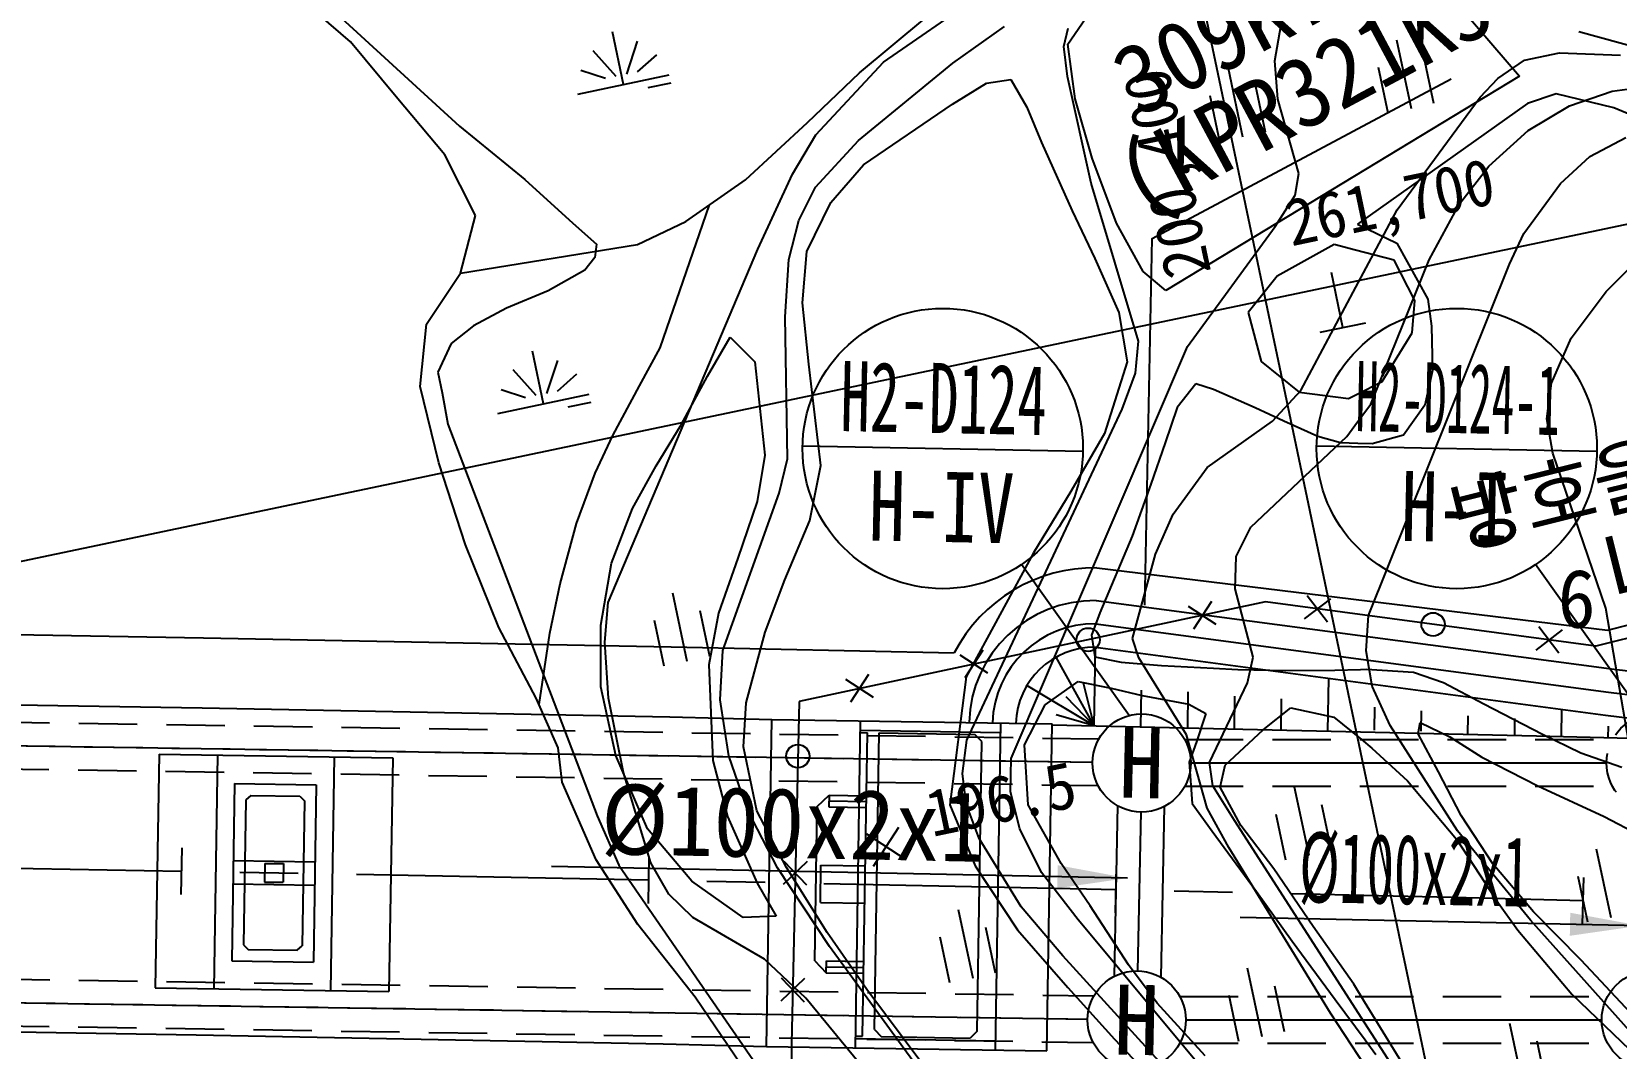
# Model space of a CAD drawing. Header units: millimetres. Extents: x 13158 to 13954, y 1103 to 1807.
# Drawn here: x 13771.2 to 13839, y 1464.9 to 1508.4 of the extents above; entities that cross this region are included whole.
import ezdxf
from ezdxf.enums import TextEntityAlignment as Align
from ezdxf.xclip import XClip

# ---------------------------------------------------------------- set-up
doc = ezdxf.new("R2010")
doc.units = ezdxf.units.MM
doc.header["$LTSCALE"] = 10
doc.header["$MEASUREMENT"] = 0
doc.header["$XCLIPFRAME"] = 2
doc.linetypes.add('CENTER', pattern=[2, 1.25, -0.25, 0.25, -0.25])
doc.linetypes.add('HIDDEN', pattern=[0.375, 0.25, -0.125])
for name, color, linetype in [('TN-TABL-LIN1', 4, 'Continuous'), ('TT-TEXT', 3, 'Continuous'), ('TZ-BASE', 253, 'Continuous'), ('TZ-CABL', 4, 'Continuous')]:
    doc.layers.add(name, color=color, linetype=linetype)
doc.styles.add('HANA', font='GulimChe.ttf')
doc.styles.get("Standard").update_dxf_attribs({"font": 'GulimChe.ttf'})
doc.linetypes.add('XXO_LINE', pattern='A,2.5,["X",Standard,S=1,R=0,X=-1,Y=-0.5],5,["X",Standard,S=1,R=0,X=-1,Y=-0.5],5,-0.5,[133,GulimChe.ttf,S=0.5,R=0,X=-0.5,Y=0],-0.5,2.5', length=16)
doc.linetypes.add('ZIGZAG', pattern='A,0.0001,-0.2,[131,ltypeshp.shx,S=0.2,R=0,X=-0.2,Y=0],-0.4,[131,ltypeshp.shx,S=0.2,R=180,X=0.2,Y=0],-0.2', length=0.8001)
doc.dimstyles.get("Standard").update_dxf_attribs({"dimtxt": 0.18, "dimasz": 0.18, "dimexe": 0.18, "dimexo": 0.0625, "dimgap": 0.09, "dimtad": 0, "dimtih": 1, "dimtoh": 1, "dimdec": 4, "dimzin": 0, "dimdsep": 46, "dimtxsty": 'Standard', "dimcen": 0.09, "dimadec": 0, "dimazin": 0, "dimtfac": 1, "dimtdec": 4, "dimtofl": 0, "dimtmove": 0, "dimatfit": 3, "dimfxl": 0, "dimtolj": 1, "dimtzin": 0, "dimarcsym": 0})

# ---------------------------------------------------------------- blocks, each defined once
blk = doc.blocks.new('JD-SFSG5YJF567')
at = {"layer": 'TZ-BASE'}
for p, q in [((573.292, -196.254), (495.495, 174.371)), ((481.601, 44.18, -61), (491.857, 34.775, -61)), ((81.472, -66.052), (601.202, 43.043)), ((510.001, 37.518, -60), (515.911, 41.596, -60)), ((487.193, 38.39, -255), (484.528, 40.683, -255)), ((508.977, 37.054, -19.854), (511.768, 39.385, -19.854)), ((517.885, 38.278, -55.909), (518.647, 39.39, -55.909)), ((526.751, 37.574, -57), (527.055, 39.37, -57)), ((534.858, 39.663, -55.909), (537.213, 36.912, -55.909)), ((498.871, 36.556, -60.719), (498.399, 38.807, -60.719)), ((512.966, 37.469, -59), (515.174, 39.043, -59)), ((517.714, 38.178, -58), (517.908, 38.969, -58)), ((539.761, 38.829, -57), (542.409, 38.093, -57)), ((489.14, 36.029, -255), (487.193, 38.39, -255)), ((498.559, 36.905, -60.719), (497.572, 38.006, -60.719)), ((499.017, 37.001, -60.719), (499.477, 38.406, -60.719)), ((517.869, 36.895, -58), (517.714, 38.178, -58)), ((518.198, 35.946, -55.909), (517.885, 38.278, -55.909)), ((531.96, 38.473, -56.954), (532.576, 35.537, -56.954)), ((499.475, 37.097, -60.719), (500.296, 37.833, -60.719)), ((507.109, 34.407, -60), (510.001, 37.518, -60)), ((508.926, 34.158, -59), (512.966, 37.469, -59)), ((526.882, 35.927, -57), (526.751, 37.574, -57)), ((533.555, 35.742, -56.954), (533.144, 37.699, -56.954)), ((536.287, 36.808, -56), (537.433, 37.602, -56)), ((537.433, 37.602, -56), (538.937, 37.918, -56)), ((538.937, 37.918, -56), (541.543, 37.819, -56)), ((496.914, 36.146, -60.719), (500.828, 36.967, -60.719)), ((498.101, 36.809, -60.719), (497.053, 37.152, -60.719)), ((506.749, 34.929, -19.854), (508.977, 37.054, -19.854)), ((514.414, 36.611, -58.208), (515.456, 36.777, -58.208)), ((515.456, 36.777, -58.208), (516.135, 35.589, -58.208)), ((518.887, 32.337, -58), (517.869, 36.895, -58)), ((524.755, 37.253, -56.954), (525.371, 34.317, -56.954)), ((537.213, 36.912, -55.909), (530.161, 32.64, -55.909)), ((531.598, 35.331, -56.954), (531.187, 37.288, -56.954)), ((535.542, 36.017, -56), (536.287, 36.808, -56)), ((491.224, 33.552, -255), (489.14, 36.029, -255)), ((500.892, 36.616, -60.719), (499.913, 36.411, -60.719)), ((512.959, 35.723, -58.208), (514.414, 36.611, -58.208)), ((518.935, 33.411, -55.909), (518.198, 35.946, -55.909)), ((524.393, 34.111, -56.954), (523.982, 36.069, -56.954)), ((526.35, 34.522, -56.954), (525.939, 36.479, -56.954)), ((531.982, 31.194, -56), (535.542, 36.017, -56)), ((538.787, 36.154, -50.976), (537.559, 35.751, -50.976)), ((541.255, 35.555, -50.976), (538.787, 36.154, -50.976)), ((539.357, 35.639, -55), (541.184, 36.27, -55)), ((541.184, 36.27, -55), (543.04, 36.517, -55)), ((509.139, 33.119, -58.208), (512.959, 35.723, -58.208)), ((516.135, 35.589, -58.208), (516.766, 34.071, -58.208)), ((527.777, 32.75, -57), (526.882, 35.927, -57)), ((537.559, 35.751, -50.976), (530.28, 30.578, -50.976)), ((537.596, 34.584, -55), (539.357, 35.639, -55)), ((543.466, 34.641, -50.976), (541.255, 35.555, -50.976)), ((491.857, 34.775, -61), (494.643, 32.498, -61)), ((504.096, 32.482, -19.854), (506.749, 34.929, -19.854)), ((506.102, 32.726, -60), (507.109, 34.407, -60)), ((507.093, 32.167, -59), (508.926, 34.158, -59)), ((516.766, 34.071, -58.208), (518.08, 31.153, -58.208)), ((535.912, 33.064, -55), (537.596, 34.584, -55)), ((540.23, 33.473, -54), (541.773, 34.295, -54)), ((492.542, 30.95, -255), (491.224, 33.552, -255)), ((519.966, 30.621, -55.909), (518.935, 33.411, -55.909)), ((538.976, 32.32, -54), (540.23, 33.473, -54)), ((504.617, 29.515, -60), (506.102, 32.726, -60)), ((507.749, 31.513, -58.208), (509.139, 33.119, -58.208)), ((530.161, 32.64, -55.909), (522.08, 27.744, -55.909)), ((527.617, 31.824, -57), (527.777, 32.75, -57)), ((534.648, 31.448, -55), (535.912, 33.064, -55)), ((494.643, 32.498, -61), (496.699, 30.621, -61)), ((501.539, 30.699, -19.854), (504.096, 32.482, -19.854)), ((506.383, 30.74, -59), (507.093, 32.167, -59)), ((520.907, 25.578, -58), (518.887, 32.337, -58)), ((537.406, 30.186, -54), (538.976, 32.32, -54)), ((500.448, 25.293, -60.717), (502.556, 31.408, -60.717)), ((506.719, 29.416, -58.208), (507.749, 31.513, -58.208)), ((526.769, 30.475, -57), (527.617, 31.824, -57)), ((533.356, 29.05, -55), (534.648, 31.448, -55)), ((491.901, 28.485, -255), (492.542, 30.95, -255)), ((496.699, 30.621, -61), (497.718, 29.727, -61)), ((499.466, 29.714, -19.854), (501.539, 30.699, -19.854)), ((505.946, 29.064, -59), (506.383, 30.74, -59)), ((518.08, 31.153, -58.208), (519.045, 29.103, -58.208)), ((521.119, 28.556, -55.909), (519.966, 30.621, -55.909)), ((530.219, 27.882, -56), (531.982, 31.194, -56)), ((530.28, 30.578, -50.976), (531.976, 29.768, -50.976)), ((523.006, 25.342, -57), (526.769, 30.475, -57)), ((536.795, 28.868, -54), (537.406, 30.186, -54)), ((491.901, 28.485, -19.854), (499.466, 29.714, -19.854)), ((497.718, 29.727, -61), (497.652, 29.16, -61)), ((498.222, 14.388, -60), (504.617, 29.515, -60)), ((506.539, 27.208, -58.208), (506.719, 29.416, -58.208)), ((529.283, 29.71, -55.464), (526.845, 28.356, -55.464)), ((530.199, 29.47, -55.464), (529.283, 29.71, -55.464)), ((531.85, 29.039, -55.464), (530.199, 29.47, -55.464)), ((531.976, 29.768, -50.976), (533.29, 27.375, -50.976)), ((540.924, 27.696, -53), (542.613, 29.384, -53)), ((490.444, 26.297, -255), (491.901, 28.485, -255)), ((497.214, 28.606, -61), (495.645, 27.723, -61)), ((497.652, 29.16, -61), (497.214, 28.606, -61)), ((505.794, 26.606, -59), (505.946, 29.064, -59)), ((519.045, 29.103, -58.208), (520.073, 26.796, -58.208)), ((522.08, 27.744, -55.909), (521.119, 28.556, -55.909)), ((529.664, 26.155, -55.067), (529.171, 28.504, -55.067)), ((530.761, 13.822, -54), (536.795, 28.868, -54)), ((530.86, 22.88, -55), (533.356, 29.05, -55)), ((532.737, 27.31, -55.464), (531.85, 29.039, -55.464)), ((526.845, 28.356, -55.464), (525.606, 26.801, -55.464)), ((527.861, 23.454, -56), (530.219, 27.882, -56)), ((495.645, 27.723, -61), (493.862, 26.979, -61)), ((506.807, 24.585, -58.208), (506.539, 27.208, -58.208)), ((532.625, 25.935, -55.464), (532.737, 27.31, -55.464)), ((533.29, 27.375, -50.976), (533.447, 26.21, -50.976)), ((539.436, 25.704, -53), (540.924, 27.696, -53)), ((493.862, 26.979, -61), (492.452, 26.222, -61)), ((505.896, 20.539, -59), (505.794, 26.606, -59)), ((520.073, 26.796, -58.208), (520.426, 24.691, -58.208)), ((525.606, 26.801, -55.464), (526.169, 24.699, -55.464)), ((490.164, 23.636, -255), (490.444, 26.297, -255)), ((492.452, 26.222, -61), (491.502, 25.468, -61)), ((528.686, 25.95, -55.067), (530.643, 26.361, -55.067)), ((531.342, 23.838, -55.464), (532.625, 25.935, -55.464)), ((533.447, 26.21, -50.976), (533.502, 24.318, -50.976)), ((491.502, 25.468, -61), (490.928, 24.24, -61)), ((495.45, 22.89, -61.157), (494.978, 25.141, -61.157)), ((499.561, 23.666, -60.717), (500.448, 25.293, -60.717)), ((502.468, 24.08, -59.65), (503.441, 25.741, -59.65)), ((503.441, 25.741, -59.65), (504.488, 24.69, -59.65)), ((515.467, 7.711, -57), (523.006, 25.342, -57)), ((520.78, 24.206, -58), (520.907, 25.578, -58)), ((538.582, 23.775, -53), (539.436, 25.704, -53)), ((495.596, 23.335, -61.157), (496.057, 24.74, -61.157)), ((504.488, 24.69, -59.65), (504.918, 20.692, -59.65)), ((507.314, 20.245, -58.208), (506.807, 24.585, -58.208)), ((520.426, 24.691, -58.208), (519.463, 21.624, -58.208)), ((526.169, 24.699, -55.464), (527.783, 23.394, -55.464)), ((490.928, 24.24, -61), (491.114, 23.356, -61)), ((495.138, 23.239, -61.157), (494.152, 24.34, -61.157)), ((496.054, 23.431, -61.157), (496.875, 24.167, -61.157)), ((501.333, 21.991, -59.65), (502.468, 24.08, -59.65)), ((520.21, 22.665, -58), (520.78, 24.206, -58)), ((523.369, 23.739, -50.976), (522.573, 22.734, -50.976)), ((524.125, 23.509, -50.976), (523.369, 23.739, -50.976)), ((530.274, 23.304, -55.464), (531.342, 23.838, -55.464)), ((533.502, 24.318, -50.976), (533.172, 22.834, -50.976)), ((538.39, 22.242, -53), (538.582, 23.775, -53)), ((490.966, 20.362, -255), (490.164, 23.636, -255)), ((491.114, 23.356, -61), (491.355, 22.015, -61)), ((493.493, 22.479, -61.157), (497.408, 23.301, -61.157)), ((494.68, 23.143, -61.157), (493.633, 23.486, -61.157)), ((498.422, 21.537, -60.717), (499.561, 23.666, -60.717)), ((525.906, 22.714, -50.976), (524.125, 23.509, -50.976)), ((526.646, 22.151, -56), (527.861, 23.454, -56)), ((527.783, 23.394, -55.464), (529.899, 23.116, -55.464)), ((529.899, 23.116, -55.464), (530.274, 23.304, -55.464)), ((497.471, 22.95, -61.157), (496.492, 22.745, -61.157)), ((513.57, 8.492, -58), (520.21, 22.665, -58)), ((522.573, 22.734, -50.976), (522.052, 21.224, -50.976)), ((527.139, 22.152, -50.976), (525.906, 22.714, -50.976)), ((530.289, 22.114, -55), (530.86, 22.88, -55)), ((533.172, 22.834, -50.976), (532.248, 21.547, -50.976)), ((491.355, 22.015, -61), (497.746, 5.257, -61)), ((500.266, 20.233, -59.65), (501.333, 21.991, -59.65)), ((523.852, 20.157, -56), (526.646, 22.151, -56)), ((528.595, 21.488, -50.976), (527.139, 22.152, -50.976)), ((529.824, 21.49, -55), (530.289, 22.114, -55)), ((538.647, 20.772, -53), (538.39, 22.242, -53)), ((497.662, 19.921, -60.717), (498.422, 21.537, -60.717)), ((519.463, 21.624, -58.208), (518.023, 19.141, -58.208)), ((522.052, 21.224, -50.976), (521.446, 19.45, -50.976)), ((525.722, 17.603, -55), (529.824, 21.49, -55)), ((529.559, 21.221, -50.976), (528.595, 21.488, -50.976)), ((530.3, 21.194, -50.976), (529.559, 21.221, -50.976)), ((530.918, 21.173, -50.976), (530.3, 21.194, -50.976)), ((532.248, 21.547, -50.976), (530.918, 21.173, -50.976)), ((492.106, 16.85, -255), (490.966, 20.362, -255)), ((504.918, 20.692, -59.65), (504.588, 18.706, -59.65)), ((505.532, 19.059, -59), (505.896, 20.539, -59)), ((540.912, 14.137, -53), (538.647, 20.772, -53)), ((496.857, 17.764, -60.717), (497.662, 19.921, -60.717)), ((499.258, 18.407, -59.65), (500.266, 20.233, -59.65)), ((506.849, 17.892, -58.208), (507.314, 20.245, -58.208)), ((522.39, 18.168, -56), (523.852, 20.157, -56)), ((503.118, 12.331, -59), (505.532, 19.059, -59)), ((518.023, 19.141, -58.208), (516.424, 16.504, -58.208)), ((521.446, 19.45, -50.976), (520.635, 17.23, -50.976)), ((498.354, 16.068, -59.65), (499.258, 18.407, -59.65)), ((504.588, 18.706, -59.65), (503.761, 16.278, -59.65)), ((496.163, 15.178, -60.717), (496.857, 17.764, -60.717)), ((505.783, 15.358, -58.208), (506.849, 17.892, -58.208)), ((521.641, 16.447, -56), (522.39, 18.168, -56)), ((540.992, 13.206), (561.159, 18.252)), ((540.992, 13.206), (561.159, 18.252)), ((520.635, 17.23, -50.976), (519.257, 13.945, -50.976)), ((525.094, 16.353, -55), (525.722, 17.603, -55)), ((493.538, 13.316, -255), (492.106, 16.85, -255)), ((503.761, 16.278, -59.65), (502.94, 13.933, -59.65)), ((516.424, 16.504, -58.208), (513.538, 11.203, -58.208)), ((520.658, 12.838, -56), (521.641, 16.447, -56)), ((525.049, 14.964, -55), (525.094, 16.353, -55)), ((497.907, 13.421, -59.65), (498.354, 16.068, -59.65)), ((519.127, 15.866), (540.992, 13.206)), ((519.127, 15.866), (540.992, 13.206)), ((495.72, 13.075, -60.717), (496.163, 15.178, -60.717)), ((504.93, 13.121, -58.208), (505.783, 15.358, -58.208)), ((525.822, 12.041, -55), (525.049, 14.964, -55)), ((498.068, 12.681, -60), (498.222, 14.388, -60)), ((500.968, 14.803, -59.692), (501.585, 11.867, -59.692)), ((519.105, 14.467), (541.152, 11.541)), ((524.032, 14.428), (523.263, 13.241)), ((529.129, 14.541), (528.004, 13.684)), ((528.995, 13.55), (528.138, 14.675)), ((500.606, 11.662, -59.692), (500.195, 13.619, -59.692)), ((502.563, 12.073, -59.692), (502.153, 14.03, -59.692)), ((502.94, 13.933, -59.65), (502.529, 11.723, -59.65)), ((519.257, 13.945, -50.976), (518.906, 12.989, -50.976)), ((524.241, 13.45), (523.054, 14.219)), ((530.653, 12.312, -54), (530.761, 13.822, -54)), ((541.919, 8.319, -53), (540.912, 14.137, -53)), ((460.878, 13.214), (480.895, 12.872)), ((460.878, 13.214), (480.895, 12.872)), ((495.136, 10.292, -255), (493.538, 13.316, -255)), ((495.258, 10.015, -60.717), (495.72, 13.075, -60.717)), ((497.902, 10.78, -59.65), (497.907, 13.421, -59.65)), ((504.115, 10.084, -58.208), (504.93, 13.121, -58.208)), ((518.906, 12.989, -50.976), (519.039, 12.055, -50.976)), ((519.089, 13.467), (541.026, 10.549)), ((539.04, 13.208), (537.915, 12.351)), ((538.906, 12.217), (538.048, 13.342)), ((480.895, 12.872), (500.912, 12.49)), ((480.895, 12.872), (500.912, 12.49)), ((498.226, 10.283, -60), (498.068, 12.681, -60)), ((500.912, 12.49), (513.026, 12.235)), ((500.912, 12.49), (513.026, 12.235)), ((503.007, 10.219, -59), (503.118, 12.331, -59)), ((514.252, 12.343), (513.482, 11.156)), ((519.019, 9.108), (519.073, 12.467)), ((519.073, 12.467), (540.9, 9.557)), ((520.928, 12.016, -56), (520.658, 12.838, -56)), ((530.91, 10.81, -54), (530.653, 12.312, -54)), ((502.529, 11.723, -59.65), (502.698, 7.619, -59.65)), ((514.46, 11.365), (513.274, 12.134)), ((519.019, 9.108), (517.386, 12.044)), ((519.039, 12.055, -50.976), (520.175, 11.836, -50.976)), ((520.175, 11.836, -50.976), (521.904, 11.695, -50.976)), ((522.973, 8.721, -56), (520.928, 12.016, -56)), ((521.904, 11.695, -50.976), (524.117, 11.578, -50.976)), ((524.117, 11.578, -50.976), (525.16, 11.514, -50.976)), ((525.582, 10.94, -55), (525.822, 12.041, -55)), ((541.152, 11.541), (549.627, 10.521)), ((509.57, 10.322), (508.384, 11.092)), ((509.362, 11.3), (508.592, 10.113)), ((513.538, 11.203, -58.208), (512.84, 5.723, -58.208)), ((516.922, 10.004, -55.929), (518.325, 11.002, -55.929)), ((518.325, 11.002, -55.929), (519.748, 10.717, -55.929)), ((519.019, 9.108), (518.559, 10.939)), ((523.95, 7.534, -55), (525.582, 10.94, -55)), ((525.16, 11.514, -50.976), (527.213, 11.472, -50.976)), ((527.213, 11.472, -50.976), (529.311, 11.49, -50.976)), ((529.017, 8.881), (529.053, 11.136)), ((529.311, 11.49, -50.976), (530.418, 11.519, -50.976)), ((530.418, 11.519, -50.976), (530.676, 11.525, -50.976)), ((530.676, 11.525, -50.976), (532.68, 11.403, -50.976)), ((532.68, 11.403, -50.976), (533.965, 10.963, -50.976)), ((533.965, 10.963, -50.976), (535.694, 10.047, -50.976)), ((460.83, 10.215), (480.841, 9.873)), ((496.074, 8.16, -255), (495.136, 10.292, -255)), ((498.543, 7.833, -59.65), (497.902, 10.78, -59.65)), ((498.876, 7.111, -60), (498.226, 10.283, -60)), ((503.386, 7.822, -59), (503.007, 10.219, -59)), ((519.019, 9.108), (516.137, 10.834)), ((519.019, 9.108), (517.812, 10.354)), ((519.748, 10.717, -55.929), (521.065, 10.401, -55.929)), ((521.019, 9.076), (521.043, 10.626)), ((521.065, 10.401, -55.929), (523.068, 10.027, -55.929)), ((523.018, 9.019), (523.043, 10.555)), ((525.018, 8.973), (525.04, 10.373)), ((527.017, 8.927), (527.038, 10.263)), ((531.682, 9.126, -54), (530.91, 10.81, -54)), ((541.026, 10.549), (549.866, 9.485)), ((480.841, 9.873), (500.851, 9.49)), ((504.005, 8.205, -58.208), (504.115, 10.084, -58.208)), ((516.028, 8.295, -55.929), (516.922, 10.004, -55.929)), ((519.019, 9.108), (517.39, 9.572)), ((523.068, 10.027, -55.929), (523.791, 9.633, -55.929)), ((523.791, 9.633, -55.929), (523.399, 8.427, -55.929)), ((526.25, 8.93, -54.592), (527.439, 9.881, -54.592)), ((527.439, 9.881, -54.592), (529.273, 9.479, -54.592)), ((531.017, 8.916), (531.033, 9.898)), ((533.017, 8.884), (533.031, 9.753)), ((535.015, 8.742), (535.028, 9.532)), ((535.694, 10.047, -50.976), (538.21, 8.751, -50.976)), ((539.014, 8.65), (539.033, 9.806)), ((540.9, 9.557), (550.88, 8.356)), ((500.851, 9.49), (505.222, 9.379)), ((504.998, -4.619), (505.222, 9.379)), ((505.222, 9.379), (517.22, 9.187)), ((508.797, -4.68), (509.021, 9.318)), ((509.013, 8.818), (509.313, 8.813)), ((509.015, 8.918), (515.014, 8.822)), ((514.796, -4.776), (515.02, 9.222)), ((516.996, -4.811), (517.22, 9.187)), ((524.617, 7.426, -54.592), (526.25, 8.93, -54.592)), ((529.273, 9.479, -54.592), (530.454, 8.518, -54.592)), ((534.57, 4.615, -54), (531.682, 9.126, -54)), ((532.884, 8.766, -53.38), (532.965, 9.242, -53.38)), ((532.965, 9.242, -53.38), (534.236, 8.634, -53.38)), ((537.015, 8.696), (537.026, 9.424)), ((541.014, 8.604), (541.022, 9.097)), ((496.248, 6.699, -255), (496.074, 8.16, -255)), ((504.579, 5.474, -58.208), (504.005, 8.205, -58.208)), ((509.105, -4.185), (509.313, 8.813)), ((509.61, -3.893), (509.813, 8.805)), ((509.813, 8.805), (513.912, 8.74)), ((513.376, 7.068, -58), (513.57, 8.492, -58)), ((514.208, 8.435), (513.912, 8.74)), ((514.009, -3.963), (514.208, 8.435)), ((516.196, 5.723, -55.929), (516.028, 8.295, -55.929)), ((523.854, 5.587, -56), (522.973, 8.721, -56)), ((523.399, 8.427, -55.929), (523.076, 7.552, -55.929)), ((530.454, 8.518, -54.592), (530.905, 8.151, -54.592)), ((530.905, 8.151, -54.592), (532.426, 6.748, -54.592)), ((533.758, 7.143, -53.38), (532.884, 8.766, -53.38)), ((534.236, 8.634, -53.38), (535.613, 7.767, -53.38)), ((538.21, 8.751, -50.976), (539.843, 7.947, -50.976)), ((478.994, 7.892, -255), (478.835, -2.107, -255)), ((478.994, 7.892), (488.993, 7.732)), ((481.494, 7.852, -255), (481.334, -2.146, -255)), ((486.493, 7.772, -255), (486.334, -2.226, -255)), ((488.993, 7.732), (488.833, -2.266)), ((499.902, 4.703, -59.65), (498.543, 7.833, -59.65)), ((502.698, 7.619, -59.65), (503.32, 5.22, -59.65)), ((504.173, 5.514, -59), (503.386, 7.822, -59)), ((515.436, 6.281, -57), (515.467, 7.711, -57)), ((523.076, 7.552, -55.929), (523.204, 5.781, -55.929)), ((524.097, 6.54, -55), (523.95, 7.534, -55)), ((535.613, 7.767, -53.38), (538.009, 6.544, -53.38)), ((539.843, 7.947, -50.976), (541.597, 7.342, -50.976)), ((500.042, 3.247, -60), (498.876, 7.111, -60)), ((513.537, 5.77, -58), (513.376, 7.068, -58)), ((524.415, 6.478, -54.592), (524.617, 7.426, -54.592)), ((534.717, 5.261, -53.38), (533.758, 7.143, -53.38)), ((482.225, 6.64, -255), (482.103, -0.959, -255)), ((482.225, 6.64, -255), (485.724, 6.584, -255)), ((482.917, 6.129, -255), (482.714, 5.932, -255)), ((482.917, 6.129, -255), (485.016, 6.096, -255)), ((485.724, 6.584, -255), (485.603, -1.015, -255)), ((497.697, 3.372, -255), (496.248, 6.699, -255)), ((507.162, 5.647), (507.67, 6.139)), ((507.67, 6.139), (507.662, 5.639)), ((507.67, 6.139), (509.27, 6.114)), ((515.836, 4.693, -57), (515.436, 6.281, -57)), ((525.015, 5.058, -55), (524.097, 6.54, -55)), ((525.287, 4.834, -54.592), (524.415, 6.478, -54.592)), ((527.581, 6.501, -54.592), (528.198, 3.565, -54.592)), ((532.426, 6.748, -54.592), (534.53, 4.249, -54.592)), ((538.009, 6.544, -53.38), (540.837, 5.223, -53.38)), ((482.714, 5.932, -255), (482.614, -0.267, -255)), ((485.016, 6.096, -255), (485.213, 5.893, -255)), ((485.213, 5.893, -255), (485.114, -0.307, -255)), ((505.461, 3.029, -59), (504.173, 5.514, -59)), ((505.848, 3.043, -58.208), (504.579, 5.474, -58.208)), ((507.057, -0.952), (507.162, 5.647)), ((507.662, 5.639), (509.262, 5.614)), ((507.666, 5.889), (509.266, 5.864)), ((512.84, 5.723, -58.208), (513.928, 3.118, -58.208)), ((514.095, 4.283, -58), (513.537, 5.77, -58)), ((517.606, 3.217, -55.929), (516.196, 5.723, -55.929)), ((523.204, 5.781, -55.929), (524.073, 4.598, -55.929)), ((524.78, 3.902, -56), (523.854, 5.587, -56)), ((529.176, 3.77, -54.592), (528.766, 5.727, -54.592)), ((497.746, 5.257, -61), (498.671, 3.143, -61)), ((503.32, 5.22, -59.65), (504.598, 2.369, -59.65)), ((509.568, 3.095, -58.482), (510.662, 4.77, -58.482)), ((530.602, -3.623, -55), (525.015, 5.058, -55)), ((526.709, 2.978, -54.592), (525.287, 4.834, -54.592)), ((527.219, 3.359, -54.592), (526.808, 5.316, -54.592)), ((536.079, 3.2, -53.38), (534.717, 5.261, -53.38)), ((540.837, 5.223, -53.38), (542.366, 4.427, -53.38)), ((501.795, 2.451, -59.65), (499.902, 4.703, -59.65)), ((509.277, 4.479, -58.482), (510.952, 3.386, -58.482)), ((515.887, 1.359, -58), (514.095, 4.283, -58)), ((516.757, 2.824, -57), (515.836, 4.693, -57)), ((524.073, 4.598, -55.929), (525.958, 2.011, -55.929)), ((534.53, 4.249, -54.592), (536.243, 1.614, -54.592)), ((537.694, 0.782, -54), (534.57, 4.615, -54)), ((479.963, 3.88), (479.927, 1.88)), ((499.962, 3.5), (499.922, 1.5)), ((529.137, -3.198, -56), (524.78, 3.902, -56)), ((540.506, 3.842, -53.484), (541.122, 0.906, -53.484)), ((482.172, 3.341, -255), (485.672, 3.285, -255)), ((483.52, 3.219, -255), (483.508, 2.419, -255)), ((483.52, 3.219, -255), (484.32, 3.206, -255)), ((484.32, 3.206, -255), (484.307, 2.407, -255)), ((499.484, 0.606, -255), (497.697, 3.372, -255)), ((498.671, 3.143, -61), (505.931, -7.39, -61)), ((500.812, 1.903, -60), (500.042, 3.247, -60)), ((507.693, -0.335, -59), (505.461, 3.029, -59)), ((506.733, 3.296), (505.712, 2.318)), ((505.734, 3.318), (506.711, 2.296)), ((507.593, 0.259, -58.208), (505.848, 3.043, -58.208)), ((507.297, 1.545), (507.322, 3.145)), ((507.322, 3.145), (509.222, 3.114)), ((513.928, 3.118, -58.208), (515.738, 0.371, -58.208)), ((518.331, 0.802, -57), (516.757, 2.824, -57)), ((518.842, 1.397, -55.929), (517.606, 3.217, -55.929)), ((519.958, 3.1), (519.918, 1.1)), ((528.395, 0.513, -54.592), (526.709, 2.978, -54.592)), ((537.82, 1.15, -53.38), (536.079, 3.2, -53.38)), ((482.156, 2.341, -255), (485.656, 2.285, -255)), ((483.508, 2.419, -255), (484.307, 2.407, -255)), ((503.997, 0.908, -59.65), (501.795, 2.451, -59.65)), ((504.598, 2.369, -59.65), (505.406, 0.962, -59.65)), ((540.143, 0.7, -53.484), (539.732, 2.658, -53.484)), ((539.956, 2.62), (539.908, 0.62)), ((501.846, 0.895, -60), (500.812, 1.903, -60)), ((507.297, 1.545), (509.196, 1.514)), ((517.675, -0.735, -58), (515.887, 1.359, -58)), ((520.481, -1.128, -55.929), (518.842, 1.397, -55.929)), ((525.958, 2.011, -55.929), (527.485, -0.105, -55.929)), ((536.243, 1.614, -54.592), (537.148, 0.366, -54.592)), ((504.906, -0.888, -60), (501.846, 0.895, -60)), ((505.406, 0.962, -59.65), (503.997, 0.908, -59.65)), ((513.201, 1.244, -58.479), (513.817, -1.692, -58.479)), ((530.729, -14.068, -57), (518.331, 0.802, -57)), ((548.971, -11.835, -54), (537.694, 0.782, -54)), ((539.854, -0.925, -53.38), (537.82, 1.15, -53.38)), ((501.936, -2.509, -255), (499.484, 0.606, -255)), ((509.281, -2.185, -58.208), (507.593, 0.259, -58.208)), ((512.838, -1.897, -58.479), (512.428, 0.06, -58.479)), ((514.796, -1.487, -58.479), (514.385, 0.471, -58.479)), ((515.738, 0.371, -58.208), (517.886, -2.091, -58.208)), ((530.123, -1.956, -54.592), (528.395, 0.513, -54.592)), ((537.148, 0.366, -54.592), (539.462, -2.382, -54.592)), ((482.614, -0.267, -255), (482.811, -0.47, -255)), ((482.811, -0.47, -255), (484.911, -0.503, -255)), ((484.911, -0.503, -255), (485.114, -0.307, -255)), ((517.298, -13.526, -59), (507.693, -0.335, -59)), ((527.485, -0.105, -55.929), (529.336, -2.604, -55.929)), ((482.103, -0.959, -255), (485.603, -1.015, -255)), ((506.682, -2.549, -60), (504.906, -0.888, -60)), ((507.057, -0.952), (507.549, -1.46)), ((507.549, -1.46), (507.557, -0.96)), ((507.553, -1.21), (509.152, -1.235)), ((507.557, -0.96), (509.156, -0.985)), ((530.142, -14.414, -58), (517.675, -0.735, -58)), ((521.711, -2.759, -55.929), (520.481, -1.128, -55.929)), ((525.57, -1.258, -56.431), (526.186, -4.194, -56.431)), ((541.977, -3.174, -53.38), (539.854, -0.925, -53.38)), ((506.624, -1.703), (505.602, -2.681)), ((505.624, -1.681), (506.602, -2.703)), ((507.549, -1.46), (509.148, -1.485)), ((527.165, -3.989, -56.431), (526.754, -2.032, -56.431)), ((530.591, -2.714, -54.592), (530.123, -1.956, -54.592)), ((478.835, -2.107), (488.833, -2.266)), ((503.919, -5.439, -255), (501.936, -2.509, -255)), ((509.812, -6.363, -60), (506.682, -2.549, -60)), ((511.645, -5.335, -58.208), (509.281, -2.185, -58.208)), ((517.886, -2.091, -58.208), (519.886, -4.309, -58.208)), ((525.207, -4.4, -56.431), (524.796, -2.442, -56.431)), ((529.336, -2.604, -55.929), (530.61, -4.34, -55.929)), ((539.462, -2.382, -54.592), (541.933, -4.743, -54.592)), ((523.77, -5.023, -55.929), (521.711, -2.759, -55.929)), ((530.624, -5.48, -56), (529.137, -3.198, -56)), ((533.105, -6.791, -54.592), (530.591, -2.714, -54.592)), ((460.605, -3.784), (480.588, -4.125)), ((509.61, -3.893), (509.905, -4.198)), ((514.009, -3.963), (513.705, -4.258)), ((541.908, -21.191, -55), (530.602, -3.623, -55)), ((536.794, -3.615, -54.592), (537.411, -6.551, -54.592)), ((480.588, -4.125), (500.57, -4.507)), ((500.57, -4.507), (504.998, -4.619)), ((504.998, -4.619), (516.996, -4.811)), ((508.804, -4.28), (514.803, -4.376)), ((508.805, -4.18), (509.105, -4.185)), ((509.905, -4.198), (513.705, -4.258)), ((519.886, -4.309, -58.208), (522.185, -6.719, -58.208)), ((530.61, -4.34, -55.929), (531.072, -4.969, -55.929)), ((538.389, -6.345, -54.592), (537.978, -4.388, -54.592))]:
    blk.add_line(p, q, dxfattribs=at)
at = {"layer": 'TZ-BASE', "ltscale": 0.2}
for p, q in [((561.431, 17.785), (540.481, 12.51)), ((526.349, 14.411), (506.384, 10.154)), ((540.481, 12.51), (526.349, 14.411)), ((506.384, 10.154), (506.062, -4.5))]:
    blk.add_line(p, q, dxfattribs=at)
at = {"layer": 'TZ-BASE', "linetype": 'CENTER', "flags": 128}
blk.add_lwpolyline([(599.91, 0, 0.013001), (79.973, 2.08, 0.002), (0, 0)], format="xyb", dxfattribs=at)
at = {"layer": 'TZ-BASE'}
for centre in [(533.522, 13.446), (518.757, 12.792), (506.332, 7.806)]:
    blk.add_circle(centre, 0.5, dxfattribs=at)
for centre, radius, start, end in [((519.019, 9.108), 6.76, 89.08395, 152.4452), ((519.019, 9.108), 6.76, 89.08395, 152.4452), ((519.019, 9.108), 5.36, 89.08395, 178.33071), ((519.019, 9.108), 4.36, 89.08395, 178.33071), ((519.019, 9.108), 3.36, 89.08395, 178.33071), ((299.955, -9995.5), 10007, 88.2811259, 88.7559398)]:
    blk.add_arc(centre, radius, start, end, dxfattribs=at)
at = {"layer": 'TZ-BASE', "ltscale": 0.2}
blk.add_arc((518.913, -4.957), 12.859, 177.96711, 269.24016, dxfattribs=at)
at = {"layer": 'TZ-BASE', "style": 'HANA'}
for s, rotation, p in [('200,400', 101.85467, (524.025, 28.528, -255)), ('261,700', 11.85467, (527.449, 29.628, -255)), ('196.5', 11.85467, (512.072, 4.343, -58.482)), ('200.3', 11.85467, (540.585, -7.313, -54.678))]:
    blk.add_text(s, height=2, rotation=rotation, dxfattribs=at).set_placement(p)
at = {"layer": 'TZ-BASE', "linetype": 'XXO_LINE', "style": 'HANA'}
for s, p in [('방호울타리(가시철망)', (534.63, 16.673)), ('L=187.82M', (541.186, 14.668))]:
    blk.add_text(s, height=2.5, rotation=14.02152, dxfattribs=at).set_placement(p)

msp = doc.modelspace()

# ---------------------------------------------------------------- linework, layer by layer
at = {"layer": 'TN-TABL-LIN1', "flags": 128}
for points in [[(13817.696, 1475.261), (13817.556, 1467.956)], [(13819.695, 1475.223), (13819.556, 1467.917)]]:
    msp.add_lwpolyline(points, dxfattribs=at)
at = {"layer": 'TZ-BASE'}
for p, q in [((13804.222, 1490.667), (13816.22, 1490.427)), ((13826.222, 1490.667), (13838.22, 1490.427)), ((13818.194, 1479.118), (13813.595, 1485.586)), ((13840.194, 1479.118), (13835.595, 1485.586))]:
    msp.add_line(p, q, dxfattribs=at)
at = {"layer": 'TZ-BASE', "flags": 128}
msp.add_lwpolyline([(13818.866, 1483.837), (13819.18, 1499.536), (13831.978, 1506.368)], dxfattribs=at)
at = {"layer": 'TZ-BASE'}
for centre in [(13810.221, 1490.547), (13832.221, 1490.547)]:
    msp.add_circle(centre, 6, dxfattribs=at)
at = {"layer": 'TZ-CABL', "linetype": 'HIDDEN'}
for points in [[(13694.501, 1479.999), (13816.9, 1478.116)], [(13694.739, 1478.995), (13816.631, 1477.12)], [(13694.471, 1477.999), (13816.869, 1476.117)], [(13820.577, 1478.088), (13838.884, 1478.088)], [(13820.831, 1477.088), (13838.631, 1477.088)], [(13820.577, 1476.088), (13838.884, 1476.088)], [(13694.512, 1468.997), (13816.69, 1467.118)], [(13694.749, 1467.993), (13816.421, 1466.122)], [(13694.48, 1466.997), (13816.659, 1465.119)], [(13820.367, 1467.09), (13838.674, 1467.09)], [(13820.621, 1466.09), (13838.421, 1466.09)], [(13820.367, 1465.09), (13838.674, 1465.09)]]:
    msp.add_lwpolyline(points, dxfattribs=at)
at = {"layer": 'TZ-CABL', "linetype": 'ZIGZAG', "ltscale": 0.5}
for points in [[(13694.739, 1478.995), (13816.631, 1477.12)], [(13820.831, 1477.088), (13838.631, 1477.088)], [(13818.691, 1474.989), (13818.561, 1468.19)], [(13694.749, 1467.993), (13816.421, 1466.122)], [(13820.621, 1466.09), (13838.421, 1466.09)]]:
    msp.add_lwpolyline(points, dxfattribs=at)
at = {"layer": 'TZ-CABL'}
for centre in [(13818.731, 1477.088), (13818.521, 1466.09), (13840.521, 1466.09)]:
    msp.add_circle(centre, 2.1, dxfattribs=at)
at = {"layer": 'TZ-CABL', "linetype": 'HIDDEN', "ltscale": 0.7}
msp.add_circle((13840.731, 1477.088), 2.1, dxfattribs=at)

# ---------------------------------------------------------------- block references
at = {"layer": 'TZ-BASE'}
ref = msp.add_blockref('JD-SFSG5YJF567', (13297.685, 1469.571), dxfattribs=at)
XClip(ref).set_block_clipping_path([(597.6593278775, -75.0000074077), (602.1606802224, 74.9999925365), (-2.2506743118, 75.0000000279), (2.2506743119, -75.0000000279)])

# ---------------------------------------------------------------- texts
at = {"layer": 'TT-TEXT'}
msp.add_text('6', height=2.5, dxfattribs=at).set_placement((13837.351, 1482.876), align=Align.CENTER)
at = {"layer": 'TZ-BASE'}
for s, p in [('309K721', (13818.603, 1504.678)), ('(KPR321K569)', (13818.689, 1500.408))]:
    msp.add_text(s, height=3, rotation=28.09279, dxfattribs=at).set_placement(p)
for s, rotation, width, p in [('H2-D124', 358.85408, 0.65, (13810.264, 1492.707)), ('H2-D124-1', 358.85408, 0.5, (13832.264, 1492.707)), ('H-IV', 358.85408, 0.8, (13810.171, 1488.048)), ('H-I', 358.85408, 0.8, (13832.171, 1488.048)), ('Ø100x2x1', 358.80226, 0.6, (13830.416, 1472.533))]:
    msp.add_text(s, height=3, rotation=rotation, dxfattribs=dict(at, width=width)).set_placement(p, align=Align.MIDDLE)
msp.add_text('Ø100x2x1', height=3, rotation=358.80226, dxfattribs=at).set_placement((13803.825, 1474.521), align=Align.MIDDLE)
at = {"layer": 'TZ-CABL', "linetype": 'ByBlock'}
for p in [(13818.731, 1477.088), (13818.521, 1466.09)]:
    msp.add_text('H', height=3, rotation=358.85408, dxfattribs=at).set_placement(p, align=Align.MIDDLE)

# ---------------------------------------------------------------- leaders
at = {"layer": 'TZ-BASE'}
for points in [[(13818.132, 1472.158), (13793.481, 1472.651)], [(13840.066, 1470.121), (13822.95, 1470.47)]]:
    msp.add_leader(points, dimstyle='Standard', override={"dimtxt": 3, "dimasz": 3, "dimexe": 2, "dimexo": 3, "dimgap": 1, "dimtad": 0, "dimtih": 0, "dimcen": 1, "dimaunit": 1, "dimadec": 8, "dimtix": 1, "dimtofl": 1, "dimtmove": 2, "dimtvp": 2}, dxfattribs=at)

doc.saveas('drawing.dxf')
